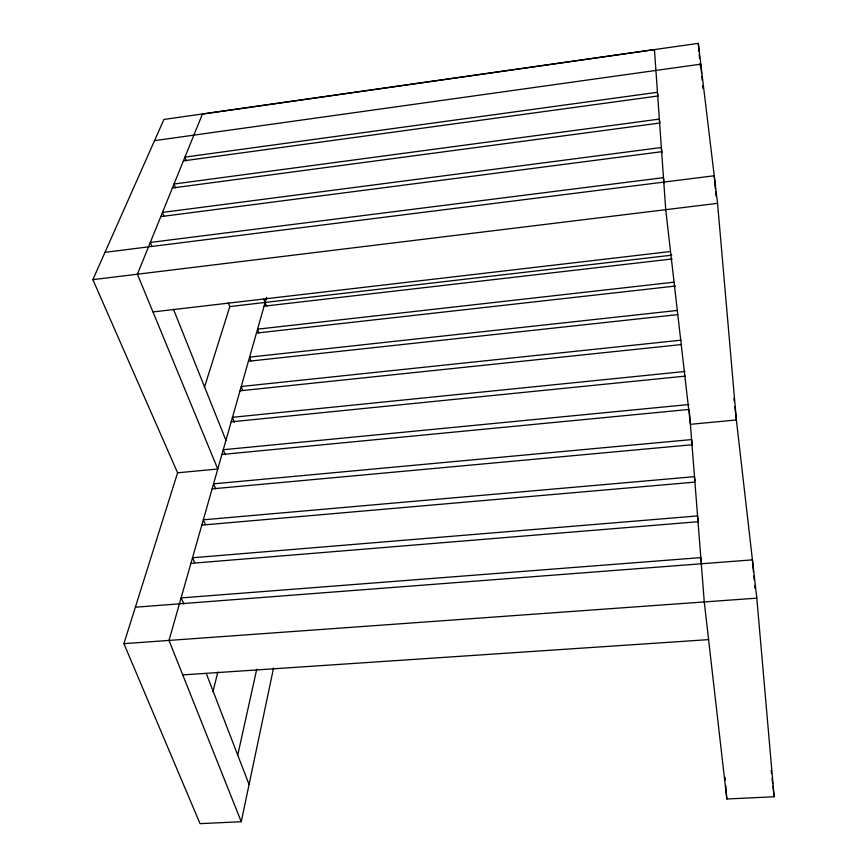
<?xml version="1.0" encoding="UTF-8"?>
<svg xmlns="http://www.w3.org/2000/svg" width="867" height="867" viewBox="0 0 867 867"><rect width="100%" height="100%" fill="white"/><g stroke="black" fill="none" stroke-linecap="round" stroke-linejoin="round"><path stroke-width="1.3" d="M202.412 114.097L654.444 49.592L665.726 209.673L690.403 424.321L736.376 419.975L717.562 203.344L698.293 43.35L163.939 119.44L92.867 279.651L177.594 472.808L123.905 643.661L200.039 823.65L241.254 821.721L273.571 667.958M237.742 755.114L256.751 669.14M212.979 691.714L217.834 672.012M266.624 297.294L169 640.42L241.254 821.721M204.363 387.582L229.82 306.56L228.151 302.876M202.477 113.945L137.398 274.21L217.769 469.004L177.594 472.808M154.521 140.649L700.796 64.158L701.609 73.565M183.403 160.872L657.717 96.02M172.392 187.987L659.624 123.06M160.774 216.609L661.64 151.714M104.983 252.34L714.235 175.763L715.416 189.244M92.867 279.651L717.562 203.344M152.971 311.947L670.538 251.517M229.82 306.56L671.784 255.18M264.088 306.192L672.077 258.951M673.897 282.198L257.553 329.167L258.908 332.961M256.437 333.08L675.545 286.023M677.441 310.44L249.588 357.15L250.931 360.813M248.417 361.257L677.766 314.613M681.126 340.167L241.243 386.498L242.63 390.183M240.007 390.811L681.462 344.557M684.93 371.488L232.464 417.32L234.404 422.262M231.175 421.85L685.288 376.115M688.864 404.531L223.252 449.735L225.257 454.698M221.887 454.492L689.243 409.419M212.112 488.869L691.996 444.749M201.805 525.109L694.922 482.117M190.913 563.366L698.011 521.728M135.36 607.214L752.426 559.854L753.488 571.982M123.905 643.661L756.815 598.154L774.133 796.762L726.828 798.984L704.275 601.926L689.341 410.665M182.742 674.905L708.588 639.629M183.945 603.941L181.084 597.916L700.807 557.611L701.587 564.222M194.696 562.585L192.507 557.774L697.556 515.93L698.325 522.53M205.403 524.611L203.311 519.81L694.489 476.655L694.944 480.6M263.568 298.747L266.678 306.203M215.634 488.836L213.542 483.84L691.595 439.58L692.202 444.814M173.454 309.226L225.929 440.306M151.779 246.174L150.294 242.446L663.472 177.648L664.079 182.98M163.896 216.121L162.476 212.426L661.348 147.52L661.944 152.776M206.216 673.356L249.078 784.505M175.416 187.803L174.007 184.032L659.343 119.104L659.798 123.125M186.275 160.85L184.931 157.122L657.446 92.281L657.89 96.237M733.916 398.506L734.23 401.193M734.837 406.558L756.815 598.154M771.218 770.611L771.511 773.234M772.096 778.458L772.681 783.692M772.974 786.304L774.133 796.762M753.846 576.035L754.192 580.077M754.669 585.474L754.908 588.162M715.654 191.932L716.001 195.985M701.847 76.263L702.194 80.295M702.66 85.67L702.888 88.358M698.293 43.35L698.997 51.424M699.225 54.122L699.582 58.154M700.048 63.54L700.276 66.228M725.05 777.439L725.278 780.127M725.722 785.513L726.828 798.984"/></g></svg>
